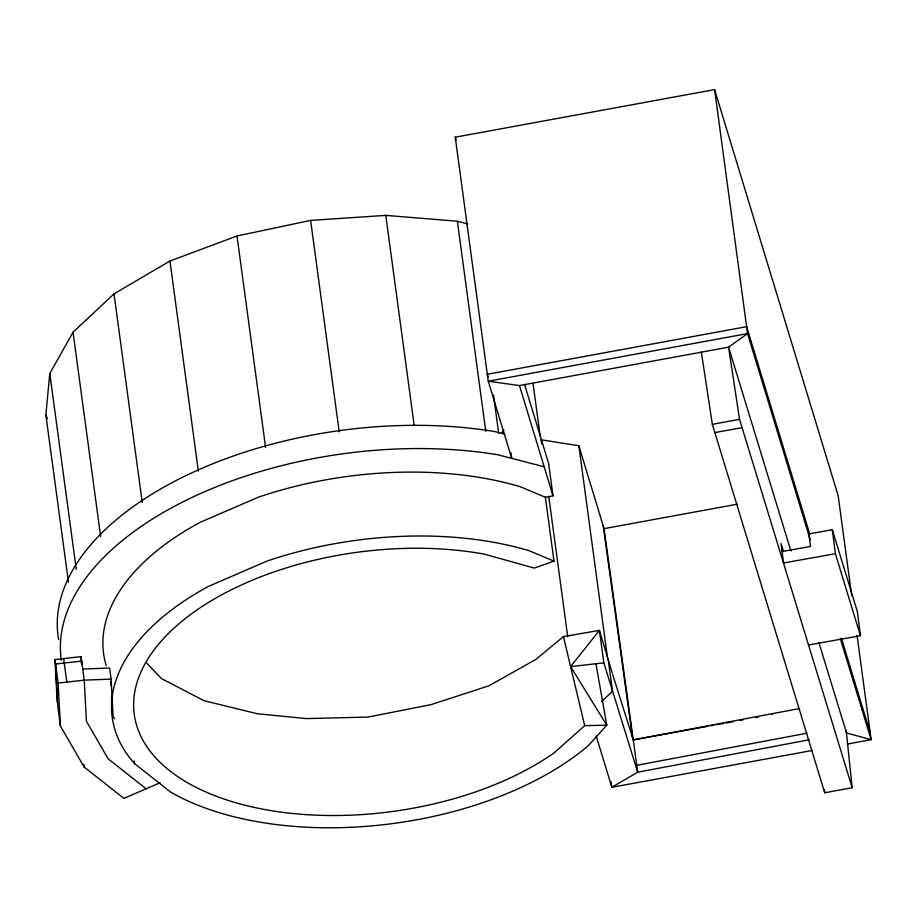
<?xml version="1.0" encoding="UTF-8"?>
<svg xmlns="http://www.w3.org/2000/svg" width="917" height="917" viewBox="0 0 917 917"><rect width="100%" height="100%" fill="white"/><g stroke="black" fill="none" stroke-linecap="round" stroke-linejoin="round"><path stroke-width="1.38" d="M68.5 582.41L45.85 414.897L49.782 373.494L73.039 332.218L114.017 293.853L169.943 261.024L237.01 235.978L310.622 220.412L385.782 215.38L457.365 221.238L467.842 223.943M134.249 761.007L134.604 763.655L170.688 792.139A265.013 142.788 -7.7 0 0 588.336 745.636L606.79 725.198L570.603 666.602L599.409 630.392L612.12 672.677M501.542 433.076L504.029 430.004M601.712 701.402L612.499 691.315L608.109 658.864M595.947 663.725L606.79 725.198L584.702 725.645L554.246 752.777A242.787 130.799 -7.7 0 1 229.823 800.931A242.787 130.799 -7.7 0 1 170.184 631.744A242.787 130.799 -7.7 0 1 484.199 554.109L534.313 568.082L554.006 561.147L545.363 497.255L520.375 486.767A265.013 142.788 -7.7 0 0 258.411 497.163L199.906 522.438A265.013 142.788 -7.7 0 0 106.246 665.685M596.199 735.938L611.834 787.29L637.682 772.217L603.856 662.831L599.409 630.392L563.439 636.616L535.803 659.461L489.013 685.767L430.807 704.692L368.049 717.06L306.691 718.584L257.597 713.804L204.067 700.737L161.552 678.637L146.789 663.197M160.039 782.774L123.887 798.398L84.135 767.025L60.43 726.069L57.851 707.007L55.547 664.011L81.659 661.1L81.808 663.942M612.545 674.029L633.28 739.881L799.647 708.52M809.218 739.778L637.682 772.217L636.719 765.317L806.914 733.21M510.987 452.849L511.732 458.374L488.245 381.208L455.256 137.195L714.607 89.602L838.172 495.707L851.721 595.89M810.319 539.975L747.55 333.593L488.245 381.208L519.481 385.564L728.579 347.165L747.55 333.593L714.607 89.602M712.337 424.319L739.538 419.344L852.168 787.714L824.715 792.769L712.337 424.319L701.379 352.162M545.363 497.255L553.008 495.845L548.607 463.383L524.547 384.406M541.672 444.034L541.099 439.793L578.833 445.719L604.062 528.65L737.532 504.155M812.279 750.473L611.834 787.29L611.066 781.765M847.319 744.042L871.15 739.664L857.063 635.401M714.859 432.595L742.071 427.62M636.719 765.317L633.28 739.881L707.786 726.31M710.595 725.794L713.415 725.29M716.223 724.774L723.249 723.49M726.058 722.986L733.084 721.702M740.122 720.418L742.93 719.914M755.585 717.61L758.393 717.094M860.444 635.733L857.395 611.742L832.315 529.728L808.886 533.9L810.49 546.463L782.052 551.53L783.531 562.969L835.398 553.719L860.444 635.733L808.576 644.983M570.603 666.602L603.856 662.831M57.255 702.571L54.951 659.575L81.063 656.664L84.238 680.162L86.439 721.301L108.172 758.852L146.112 788.792M60.43 726.069L58.126 683.073L84.238 680.162L111.106 679.096L113.112 716.406L114.522 718.836M82.736 669.078L109.616 668.012L111.106 679.096M504.808 434.165L494.699 431.552A307.78 165.828 -7.7 0 0 187.733 474.754A307.78 165.828 -7.7 0 0 58.642 639.711M544.171 466.776L497.839 454.775A307.78 165.828 -7.7 0 0 61.336 660.194M554.006 561.147L529.006 550.67A265.013 142.788 -7.7 0 0 267.053 561.066L208.549 586.353A265.013 142.788 -7.7 0 0 134.604 763.655M45.85 414.897L47.42 418.76M809.849 534.428L746.656 326.681L487.305 374.274L488.131 376.979M841.462 638.335L870.222 732.786M840.27 638.404L871.15 739.664L846.551 732.992L818.938 642.702M790.913 551.025L728.579 347.165L739.538 419.344M783.531 551.621L781.02 543.414L782.052 551.53M772.229 713.804L772.446 714.538M455.256 137.195L456.081 139.9M519.481 385.564L553.008 495.845M563.439 636.616L584.702 725.645M604.062 528.65L633.28 739.881M603.203 525.808L632.455 737.211M846.173 730.241L852.168 787.714M578.833 445.719L607.375 656.824M548.767 496.464L567.726 636.73M533.041 383.455L540.147 435.976M493.495 394.975L498.676 433.305M457.365 221.238L485.781 431.345M385.782 215.38L414.197 425.488M310.622 220.412L339.221 431.93M237.01 235.978L265.609 447.507M169.943 261.024L198.359 471.132M114.017 293.853L142.238 502.539M73.039 332.218L100.675 536.64M49.782 373.494L76.271 569.411M83.768 764.308L84.135 767.025M63.651 658.601L66.826 682.099M54.951 659.575L58.126 683.073M832.315 529.728L835.398 553.719M824.417 789.95L824.715 792.769M110.521 681.411L110.739 685.561M111.404 697.997L111.633 702.147M81.063 656.664L81.441 663.759"/></g></svg>
